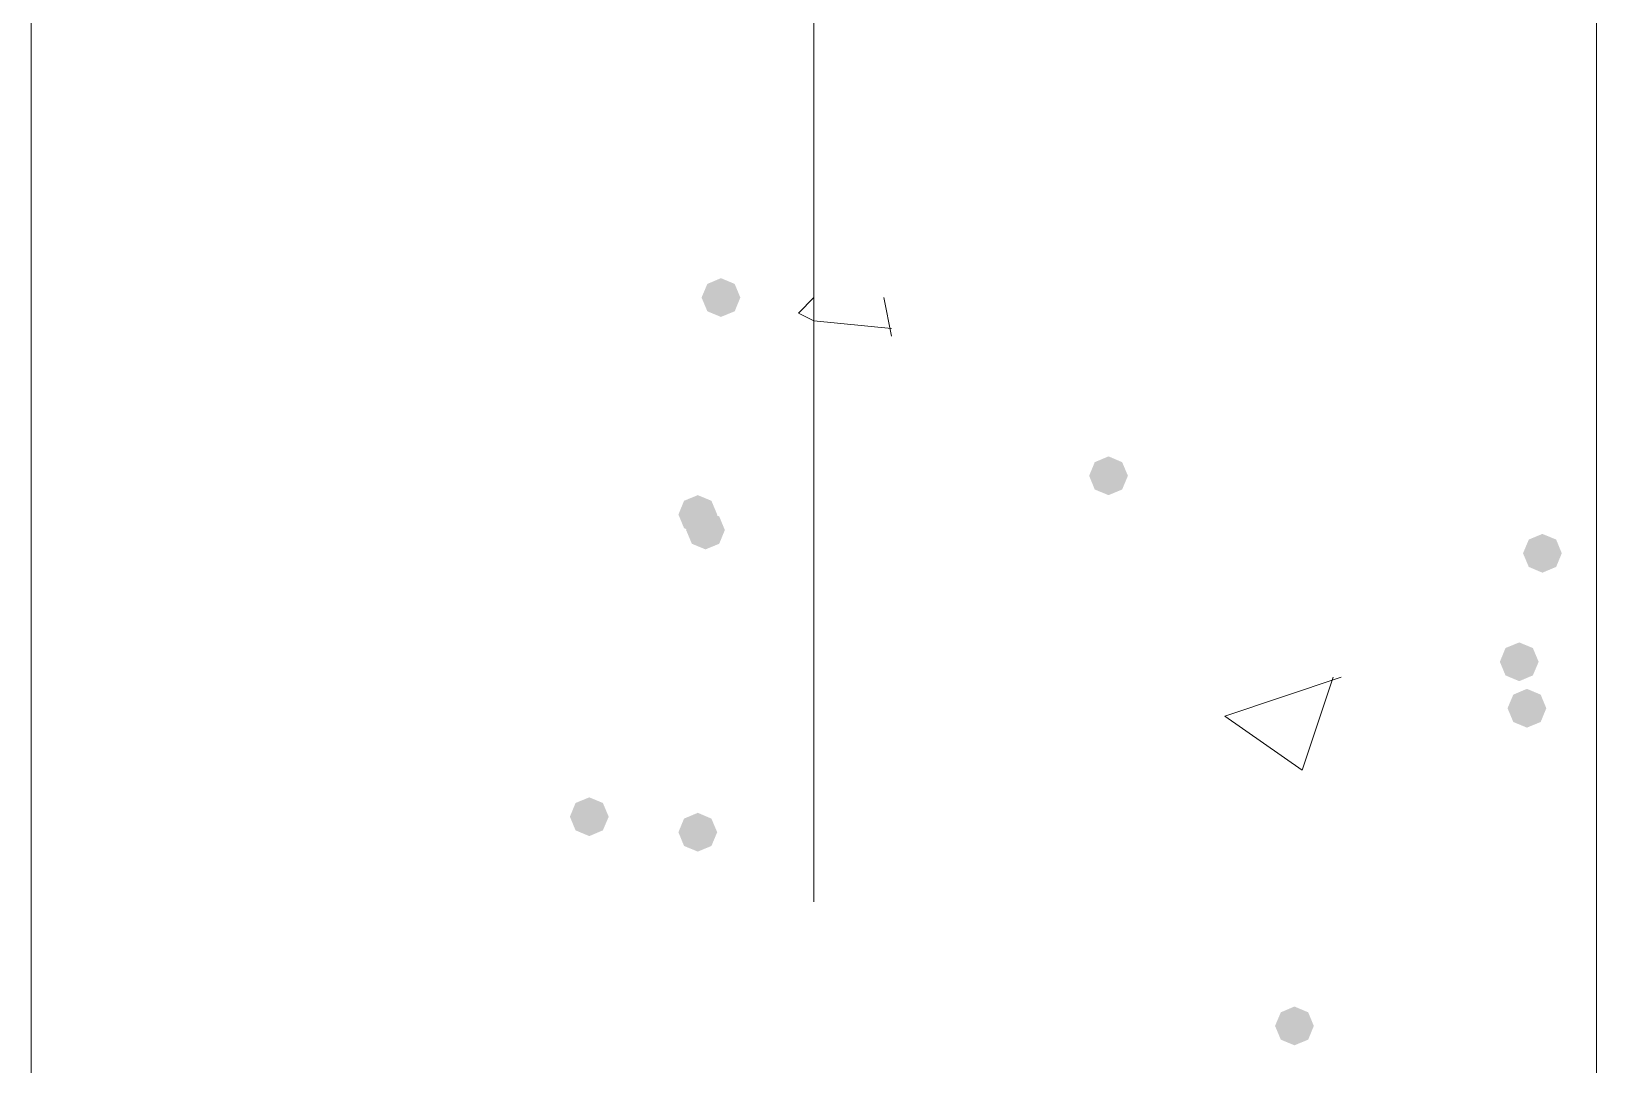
# Model space of a CAD drawing. Header units: millimetres. Extents: x 29 to 95071, y 20 to 67221.
# Drawn here: x 15905 to 16906, y 45615 to 46276 of the extents above; entities that cross this region are included whole.
import ezdxf

# ---------------------------------------------------------------- set-up
doc = ezdxf.new("R2010")
doc.units = ezdxf.units.MM

msp = doc.modelspace()

# ---------------------------------------------------------------- hatches: boundary and pattern name
h = msp.add_hatch(color=7)
h.dxf.hatch_style = 2
h.paths.add_polyline_path([(16346, 46093.3), (16337.3, 46096.9), (16333.6, 46105.7), (16337.3, 46114.4), (16346, 46118.1), (16354.8, 46114.4), (16358.4, 46105.7), (16354.8, 46096.9)])
h = msp.add_hatch(color=7)
h.dxf.hatch_style = 2
h.paths.add_polyline_path([(16593.9, 45979.3), (16585.1, 45982.9), (16581.5, 45991.7), (16585.1, 46000.4), (16593.9, 46004.1), (16602.6, 46000.4), (16606.3, 45991.7), (16602.6, 45982.9)])
h = msp.add_hatch(color=7)
h.dxf.hatch_style = 2
h.paths.add_polyline_path([(16331.2, 45954.5), (16322.4, 45958.2), (16318.8, 45966.9), (16322.4, 45975.7), (16331.2, 45979.3), (16339.9, 45975.7), (16343.6, 45966.9), (16339.9, 45958.2)])
h = msp.add_hatch(color=7)
h.dxf.hatch_style = 2
h.paths.add_polyline_path([(16336.1, 45944.6), (16327.4, 45948.2), (16323.7, 45957), (16327.4, 45965.7), (16336.1, 45969.4), (16344.9, 45965.7), (16348.5, 45957), (16344.9, 45948.2)])
h = msp.add_hatch(color=7)
h.dxf.hatch_style = 2
h.paths.add_polyline_path([(16871.4, 45929.7), (16862.7, 45933.4), (16859, 45942.1), (16862.7, 45950.9), (16871.4, 45954.5), (16880.2, 45950.9), (16883.8, 45942.1), (16880.2, 45933.4)])
h = msp.add_hatch(color=7)
h.dxf.hatch_style = 2
h.paths.add_polyline_path([(16856.6, 45860.3), (16847.8, 45864), (16844.2, 45872.7), (16847.8, 45881.5), (16856.6, 45885.1), (16865.3, 45881.5), (16869, 45872.7), (16865.3, 45864)])
h = msp.add_hatch(color=7)
h.dxf.hatch_style = 2
h.paths.add_polyline_path([(16861.5, 45830.6), (16852.8, 45834.2), (16849.1, 45843), (16852.8, 45851.7), (16861.5, 45855.4), (16870.3, 45851.7), (16873.9, 45843), (16870.3, 45834.2)])
h = msp.add_hatch(color=7)
h.dxf.hatch_style = 2
h.paths.add_polyline_path([(16261.8, 45761.2), (16253, 45764.9), (16249.4, 45773.6), (16253, 45782.4), (16261.8, 45786), (16270.5, 45782.4), (16274.2, 45773.6), (16270.5, 45764.9)])
h = msp.add_hatch(color=7)
h.dxf.hatch_style = 2
h.paths.add_polyline_path([(16331.2, 45751.3), (16322.4, 45754.9), (16318.8, 45763.7), (16322.4, 45772.4), (16331.2, 45776.1), (16339.9, 45772.4), (16343.6, 45763.7), (16339.9, 45754.9)])
h = msp.add_hatch(color=7)
h.dxf.hatch_style = 2
h.paths.add_polyline_path([(16712.8, 45627.4), (16704.1, 45631), (16700.4, 45639.8), (16704.1, 45648.5), (16712.8, 45652.2), (16721.6, 45648.5), (16725.2, 45639.8), (16721.6, 45631)])

# ---------------------------------------------------------------- linework, layer by layer
at = {"color": 7, "lineweight": 0}
for points in [[(15904.9, 42903.8), (15904.9, 46903.7)], [(16906.1, 42903.8), (16906.1, 46903.7)], [(16405.5, 45719.1), (16405.5, 46512.1)], [(16395.6, 46095.8), (16405.5, 46105.7)], [(16455.1, 46080.9), (16450.1, 46105.7)], [(16395.6, 46095.8), (16405.5, 46090.8), (16455.1, 46085.9)], [(16668.2, 45838), (16742.6, 45862.8)], [(16717.8, 45803.3), (16737.6, 45862.8)], [(16668.2, 45838), (16717.8, 45803.3)]]:
    msp.add_lwpolyline(points, dxfattribs=at)

doc.saveas('drawing.dxf')
